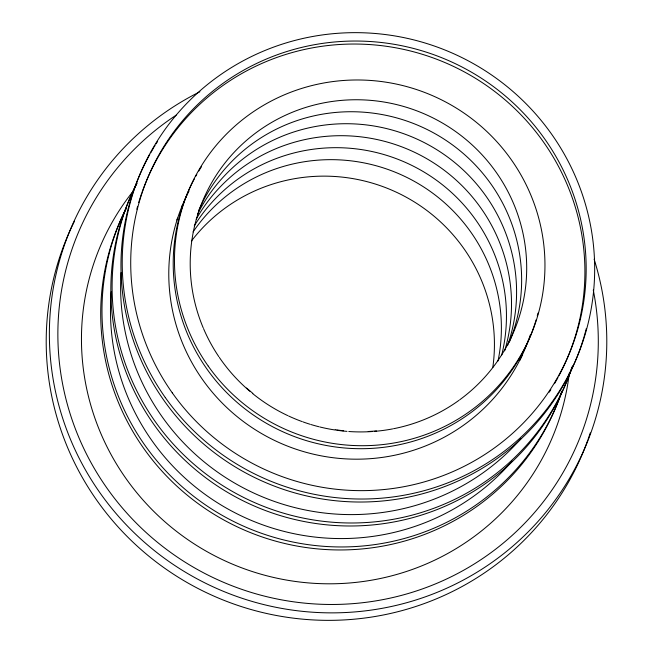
<?xml version="1.0" encoding="UTF-8"?>
<svg xmlns="http://www.w3.org/2000/svg" width="653" height="653" viewBox="0 0 653 653"><rect width="100%" height="100%" fill="white"/><g stroke="black" fill="none" stroke-linecap="round" stroke-linejoin="round"><path stroke-width="0.98" d="M368.243 431.519L376.479 430.964M335.258 429.756L343.47 430.792M246.548 388.037L252.85 393.4M571.383 369.5A236.884 232.525 22.9 0 1 256.58 503.463A236.884 232.525 22.9 0 1 136.893 183.036M572.624 365.9A236.884 232.525 22.9 0 1 571.702 368.602M571.963 367.092A236.884 232.525 22.9 0 1 256.653 507.03A236.884 232.525 22.9 0 1 136.942 183.493M520.98 438.645A228.362 224.167 22.9 0 1 262.424 496.851A228.362 224.167 22.9 0 1 121.05 272.611M203.181 327.765A168.711 165.617 22.9 0 1 280.904 117.442A168.711 165.617 22.9 0 1 500.761 179.118A168.711 165.617 22.9 0 1 459.769 399.75M459.035 400.289A168.711 165.617 22.9 0 1 393.514 428.727M392.616 428.899A168.711 165.617 22.9 0 1 374.479 431.364M372.651 431.502A168.711 165.617 22.9 0 1 348.808 431.511M346.98 431.372A168.711 165.617 22.9 0 1 336.932 430.27M335.12 430A168.711 165.617 22.9 0 1 319.79 426.964M318.901 426.736A168.711 165.617 22.9 0 1 310.918 424.523M310.044 424.254A168.711 165.617 22.9 0 1 303.057 421.928M302.192 421.618A168.711 165.617 22.9 0 1 288.585 416.002M287.753 415.61A168.711 165.617 22.9 0 1 252.776 393.686M249.944 391.335A168.711 165.617 22.9 0 1 219.318 357.395M218.804 356.644A168.711 165.617 22.9 0 1 203.54 328.606M536.146 319.823A185.754 182.342 22.9 0 1 288.952 434.416A185.754 182.342 22.9 0 1 194.374 178.808M195.802 176.188A185.754 182.342 22.9 0 1 196.782 174.457M198.79 171.021A185.754 182.342 22.9 0 1 201.41 166.793M538.015 313.114A185.754 182.342 22.9 0 1 537.248 316.003M191.46 240.973A168.711 165.617 22.9 0 1 390.257 189.509A168.711 165.617 22.9 0 1 492.803 367.443M528.938 338.817A185.754 182.342 22.9 0 1 281.263 443.518A185.754 182.342 22.9 0 1 189.019 191.051M530.228 335.054A185.754 182.342 22.9 0 1 529.265 337.879M198.618 210.666A168.711 165.617 22.9 0 1 417.944 125.303A168.711 165.617 22.9 0 1 509.348 342.172M197.435 214.364A168.711 165.617 22.9 0 1 412.876 137.285A168.711 165.617 22.9 0 1 507.536 345.608M196.202 219.179A168.711 165.617 22.9 0 1 408.296 149.472A168.711 165.617 22.9 0 1 504.663 350.816M194.251 225.914A168.711 165.617 22.9 0 1 402.281 161.054A168.711 165.617 22.9 0 1 501.741 354.954M193.059 231.921A168.711 165.617 22.9 0 1 397.693 173.233A168.711 165.617 22.9 0 1 498.019 360.987M522.327 355.052A185.754 182.342 22.9 0 1 519.747 360.44M176.873 220.037A185.754 182.342 22.9 0 1 177.502 218.151M181.673 206.968A185.754 182.342 22.9 0 1 182.44 205.14M562.2 390.763A236.884 232.525 22.9 0 1 248.238 528.187A236.884 232.525 22.9 0 1 126.347 207.85M561.539 391.955A236.884 232.525 22.9 0 1 246.524 530.995A236.884 232.525 22.9 0 1 126.38 208.299M512.172 461.1A228.362 224.167 22.9 0 1 250.891 520.229A228.362 224.167 22.9 0 1 111.304 291.573M587.773 440.155A279.484 274.35 22.9 0 1 217.196 597.536A279.484 274.35 22.9 0 1 74.524 221.106M590.271 432.874A279.484 274.35 22.9 0 1 588.092 439.249M594.124 259.225A279.484 274.35 22.9 0 1 426.548 596.393A279.484 274.35 22.9 0 1 73.536 446.448A279.484 274.35 22.9 0 1 199.883 91.771M593.275 290.014A270.962 265.983 22.9 0 1 415.088 591.389A270.962 265.983 22.9 0 1 86.253 453.566A270.962 265.983 22.9 0 1 176.139 115.181M569.302 373.034A245.406 240.892 22.9 0 1 233.448 564.551A245.406 240.892 22.9 0 1 133.261 191.068M142.15 192.006A228.362 224.167 22.9 0 1 447.77 63.79A228.362 224.167 22.9 0 1 558.886 375.826M557.94 377.589A228.362 224.167 22.9 0 1 554.487 383.686M550.838 389.661A228.362 224.167 22.9 0 1 549.214 392.192M136.828 209.213A228.362 224.167 22.9 0 1 137.62 206.315M138.73 202.471A228.362 224.167 22.9 0 1 141.815 192.953M583.79 337.683A236.884 232.525 22.9 0 1 266.775 483.065A236.884 232.525 22.9 0 1 149.774 154.508M150.704 152.851A236.884 232.525 22.9 0 1 153.586 147.921M154.075 147.105A236.884 232.525 22.9 0 1 155.071 145.48M156.075 143.864A236.884 232.525 22.9 0 1 157.61 141.456M586.329 328.508A236.884 232.525 22.9 0 1 584.06 336.768M172.253 392.82A228.362 224.167 22.9 0 0 565.098 363.003A228.362 224.167 22.9 0 0 337.993 41.694A228.362 224.167 22.9 0 0 172.253 392.82M165.307 397.555A236.884 232.525 22.9 0 0 572.812 366.627A236.884 232.525 22.9 0 0 337.234 33.336A236.884 232.525 22.9 0 0 165.307 397.555M208.258 366.137A185.754 182.342 22.9 0 0 527.812 341.878A185.754 182.342 22.9 0 0 343.078 80.515A185.754 182.342 22.9 0 0 208.258 366.137"/></g></svg>
